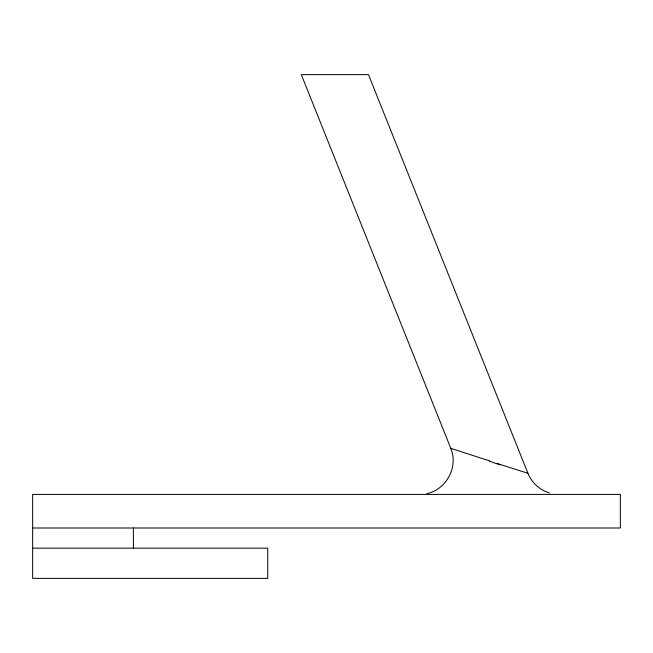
<?xml version="1.0" encoding="UTF-8"?>
<svg xmlns="http://www.w3.org/2000/svg" width="653" height="653" viewBox="0 0 653 653"><rect width="100%" height="100%" fill="white"/><g stroke="black" fill="none" stroke-linecap="round" stroke-linejoin="round"><path stroke-width="0.98" d="M426.899 493.619C446.456 489.587 458.52 466.781 450.815 448.358L301.311 74.63L368.48 74.63L527.926 473.294C531.697 482.673 539.794 490.068 549.459 493.007M32.65 527.999L620.35 527.999L620.35 494.411L32.65 494.411L32.65 578.37L267.73 578.37L267.73 548.145L32.65 548.145M527.216 473.099L527.951 473.303L496.655 463.336M451.378 448.521L450.815 448.358L489.375 460.83M133.4 527.999L133.4 548.145M500.32 464.936A50.485 0.963 19.1 0 1 489.268 461.149"/></g></svg>
